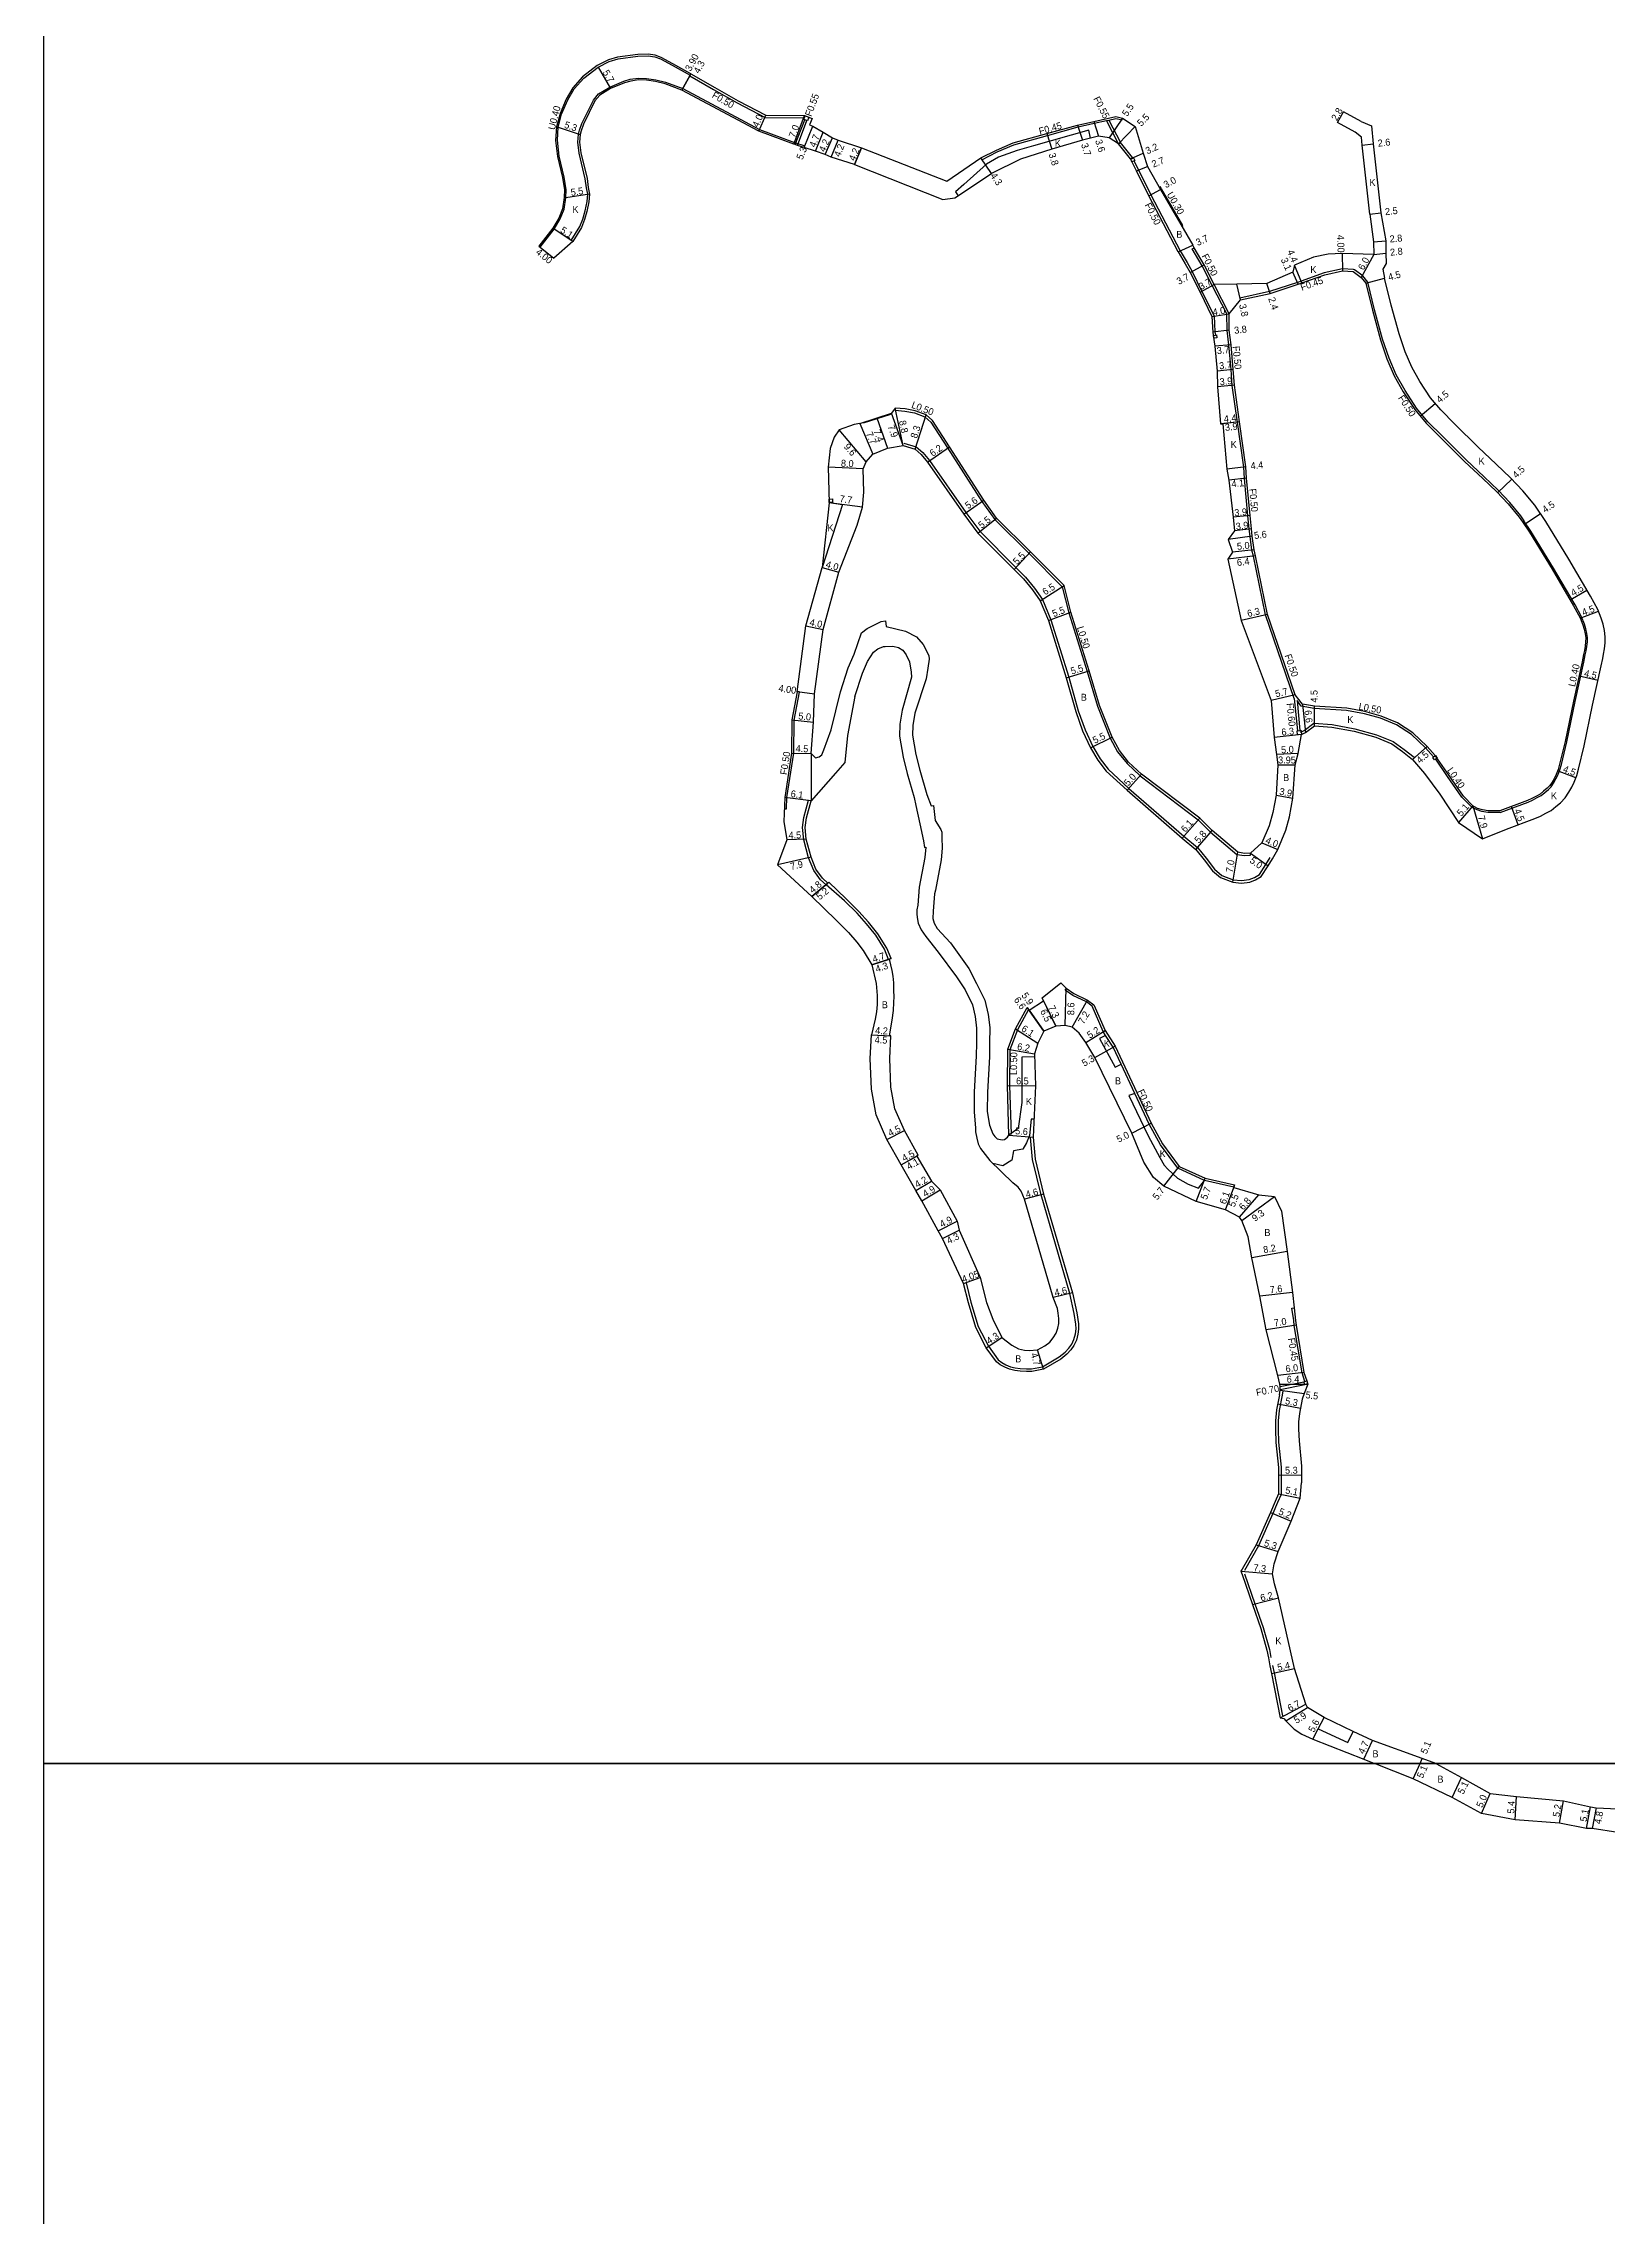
# Model space of a CAD drawing. Header units: metres. Extents: x 4000 to 8000, y -96000 to -93000.
# Drawn here: x 4000 to 4359.5, y -95504.1 to -95004.7 of the extents above; entities that cross this region are included whole.
import ezdxf

# ---------------------------------------------------------------- set-up
doc = ezdxf.new("R2010")
doc.units = ezdxf.units.M
doc.header["$LTSCALE"] = 2.5
for name, color, linetype in [('側溝・桝', 7, 'Continuous'), ('図郭', 7, 'Continuous'), ('幅員', 7, 'Continuous'), ('歩道・分離帯・安全施設', 7, 'Continuous'), ('舗装', 7, 'Continuous'), ('道路', 7, 'Continuous')]:
    doc.layers.add(name, color=color, linetype=linetype)
doc.styles.get("Standard").update_dxf_attribs({"font": ''})
doc.styles.get('Standard').set_extended_font_data('@MS PGothic')

msp = doc.modelspace()

# ---------------------------------------------------------------- linework, layer by layer
at = {"layer": '側溝・桝'}
for points in [[(4148.79, -95011.72), (4144.67, -95009.4), (4142.01, -95007.94), (4140.61, -95007.42), (4138.99, -95007.18), (4136.62, -95007.29), (4131.98, -95007.88), (4129.87, -95008.49), (4127.27, -95009.84), (4123.92, -95012.42), (4121.66, -95014.92), (4120.14, -95017.53), (4118.73, -95020.83), (4117.95, -95023.88), (4117.73, -95027.01), (4118.17, -95030.74), (4119.28, -95035.51), (4119.77, -95038.41), (4119.71, -95040.16), (4119.28, -95042.72), (4118.43, -95044.88), (4117.07, -95047.21), (4113.89, -95051.34), (4114.2, -95051.58)], [(4148.62, -95012.03), (4148.55, -95012.16), (4154.04, -95015.31), (4159.42, -95018.36), (4165.91, -95021.73), (4174.86, -95021.82), (4174.94, -95021.85)], [(4172.81, -95027.98), (4174.98, -95022.29)], [(4173.34, -95028.16), (4175.49, -95022.48)], [(4215.49, -95031.06), (4215.69, -95031.46), (4219.25, -95029.65), (4223.04, -95028.02), (4230.76, -95025.87), (4237.81, -95023.92), (4241.52, -95023.08), (4244.36, -95022.46), (4244.91, -95022.33), (4246.48, -95021.99), (4247.95, -95022.31), (4248.05, -95021.87)], [(4247.12, -95027.84), (4244.36, -95022.46)], [(4244.91, -95022.33), (4247.56, -95027.49)], [(4247.12, -95027.84), (4247.56, -95027.49)], [(4247.51, -95027.53), (4250.27, -95030.98), (4250.34, -95031.12)], [(4250.65, -95031.75), (4251.67, -95033.8), (4254.56, -95039.49), (4261.3, -95052.39)], [(4261.63, -95046.71), (4261.89, -95046.56), (4257.01, -95038.14), (4256.77, -95037.72), (4256.51, -95037.87)], [(4261.3, -95052.39), (4262.87, -95055.11), (4264.03, -95057.12), (4266.29, -95061.71), (4269.06, -95067.37), (4269.28, -95071.04), (4269.39, -95071.74)], [(4264.07, -95051.92), (4264.5, -95051.67)], [(4287.49, -95155.24), (4280.88, -95136.08), (4278.13, -95122.56), (4277.78, -95121.21), (4277.34, -95118.06), (4277.16, -95116.31), (4276.85, -95113.29), (4276.06, -95104.7), (4275.88, -95102.13), (4274.45, -95091.77), (4273.26, -95083.32), (4272.98, -95079.7), (4272.47, -95074.02), (4272.06, -95070.69), (4272.01, -95066.85), (4268.62, -95060.33), (4266.37, -95055.87), (4264.07, -95051.92)], [(4272.51, -95066.84), (4269.06, -95060.1)], [(4340.29, -95114.47), (4340.38, -95114.41), (4339.59, -95113.26), (4337.07, -95110.23), (4334.35, -95107.37), (4331.17, -95104.35), (4327, -95100.42), (4321.55, -95095.02), (4318.22, -95091.67), (4315.61, -95088.58), (4312.97, -95084.5), (4310.92, -95080.91), (4309.28, -95077.07), (4307.8, -95072.66), (4305.95, -95065.92), (4304.39, -95059.63), (4303.26, -95058.13), (4301.35, -95056.75), (4301.09, -95056.71), (4298.57, -95056.52), (4294.4, -95057.45), (4289.06, -95059.35), (4288.26, -95059.65), (4281.83, -95061.77), (4275.02, -95063.25), (4275.11, -95063.69)], [(4195.77, -95088.54), (4195.73, -95089.04), (4198.01, -95089.23), (4200.22, -95089.61), (4202.62, -95090.53), (4203.96, -95091.74), (4207.82, -95097.69), (4215.7, -95109.97), (4218.7, -95114.13), (4226.53, -95121.95), (4234.15, -95129.58), (4235.66, -95135.57), (4239.89, -95149.09), (4242.29, -95157.01), (4245.16, -95164.35), (4246.9, -95167.49), (4249.06, -95170.21), (4252.08, -95173.04), (4265.45, -95183.16), (4268.26, -95185.95), (4274.29, -95191.08), (4276.07, -95191.37), (4277.48, -95191.27), (4277.45, -95190.78)], [(4334.86, -95181.46), (4341.27, -95179.08), (4342.28, -95178.62), (4343.37, -95178.04), (4344.24, -95177.55), (4345.07, -95176.89), (4345.91, -95176.2), (4346.57, -95175.54), (4347.11, -95174.7), (4347.65, -95173.73), (4348.09, -95172.86), (4348.52, -95171.69), (4348.89, -95170.45), (4350.14, -95165.22), (4352.07, -95155.95), (4354.07, -95146.93), (4354.39, -95145.24), (4354.58, -95144.34), (4354.75, -95143.29), (4354.87, -95142.24), (4354.89, -95141.34), (4354.75, -95140.34), (4354.52, -95139.24), (4354.18, -95138.2), (4353.54, -95136.54), (4352.03, -95133.77), (4347.09, -95125.34), (4341.9, -95116.82), (4340.29, -95114.47)], [(4340.29, -95114.47), (4339.96, -95114.69)], [(4170.31, -95180.59), (4170.81, -95180.6), (4170.89, -95178.04), (4172.46, -95167.85), (4172.53, -95160.22), (4173.75, -95153.78), (4173.76, -95153.73), (4173.26, -95153.67)], [(4287.49, -95155.24), (4288.22, -95162.73)], [(4319.53, -95168.67), (4317.7, -95166.62), (4314.44, -95163.53), (4310.99, -95161.31), (4307.32, -95159.79), (4303.62, -95158.76), (4299.53, -95158.01), (4292.08, -95157.55), (4289.11, -95157), (4288.14, -95155.76)], [(4288.14, -95155.76), (4288.81, -95162.66)], [(4334.86, -95181.46), (4331.97, -95181.5), (4330.65, -95181.23), (4329.51, -95180.88), (4328.38, -95180.3), (4326.05, -95177.94), (4322.76, -95173.16), (4320.01, -95169.19)], [(4273.63, -95267.53), (4266.85, -95266.01), (4260.76, -95263.23), (4256.78, -95257.85), (4254.18, -95253.12), (4250.85, -95246.02), (4247.68, -95239.27), (4245.86, -95235.39), (4244.15, -95232.69), (4243.57, -95231.78), (4241.04, -95225.98), (4239.75, -95225), (4236.62, -95223.51), (4234.85, -95222.32), (4235.13, -95221.9)], [(4226.45, -95226.76), (4223.88, -95231.38), (4222.16, -95235.98), (4222.07, -95244.23), (4222.42, -95255.37), (4221.93, -95255.39)], [(4289.93, -95312.21), (4289.29, -95310.26), (4287.49, -95299.36), (4287.37, -95298.22), (4286.97, -95295.34), (4287.49, -95295.27), (4287.82, -95298.18)], [(4284.24, -95313.34), (4289.69, -95312.29)], [(4284.27, -95314.05), (4289.91, -95312.95)]]:
    msp.add_lwpolyline(points, dxfattribs=at)
for points in [[(4174.8, -95022.23), (4175.11, -95021.38), (4175.95, -95021.69), (4175.64, -95022.53), (4175.49, -95022.48), (4174.98, -95022.29)], [(4250.83, -95031.66), (4250.2, -95031.97), (4249.9, -95031.35), (4250.52, -95031.04)], [(4269.69, -95072.4), (4269, -95072.5), (4268.9, -95071.82), (4269.39, -95071.74), (4269.59, -95071.71)], [(4181.4, -95110.22), (4180.6, -95110.24), (4180.58, -95109.44), (4181.38, -95109.42)], [(4289.08, -95162.63), (4289.18, -95163.53), (4288.28, -95163.63), (4288.18, -95162.73), (4288.81, -95162.66)], [(4319.37, -95168.79), (4319.53, -95168.67), (4319.94, -95168.39), (4320.34, -95168.96), (4320.01, -95169.19), (4319.76, -95169.36)], [(4289.69, -95312.29), (4290.36, -95312.07), (4290.57, -95312.73), (4289.91, -95312.95)]]:
    msp.add_lwpolyline(points, close=True, dxfattribs=at)
at = {"layer": '図郭'}
for points in [[(4000, -95400), (4800, -95400), (4800, -94800), (4000, -94800)], [(4000, -96000), (4800, -96000), (4800, -95400), (4000, -95400)]]:
    msp.add_lwpolyline(points, close=True, dxfattribs=at)
at = {"layer": '幅員'}
for points in [[(4127.48, -95010.17), (4130.32, -95015.12)], [(4148.79, -95011.72), (4148.62, -95012.03), (4146.76, -95015.45)], [(4146.76, -95015.45), (4148.62, -95012.03)], [(4297.47, -95022.87), (4298.84, -95020.43)], [(4118.34, -95023.94), (4123.35, -95025.67)], [(4164.41, -95024.88), (4166.03, -95021.23)], [(4172.5, -95027.88), (4174.95, -95021.32)], [(4174.85, -95028.66), (4176.85, -95023.76)], [(4177.45, -95029.5), (4179.2, -95025.14)], [(4230.64, -95025.44), (4231.78, -95029.06)], [(4237.7, -95023.48), (4238.79, -95026.96)], [(4241.42, -95022.64), (4242.48, -95026.03)], [(4248.05, -95021.87), (4244.98, -95026.43)], [(4250.92, -95023.86), (4247.12, -95027.84)], [(4179.66, -95030.28), (4181.33, -95026.43)], [(4181.08, -95030.84), (4182.66, -95026.95)], [(4186.45, -95032.53), (4188.06, -95028.71)], [(4217.92, -95034.61), (4215.49, -95031.06)], [(4249.85, -95031.25), (4252.76, -95029.92)], [(4303.12, -95028.12), (4305.66, -95027.83)], [(4251.22, -95034.02), (4253.74, -95033.05)], [(4125.54, -95039.39), (4120.1, -95040.2)], [(4254.11, -95039.72), (4256.75, -95038.29)], [(4304.89, -95043.95), (4307.38, -95043.67)], [(4121.65, -95050.25), (4117.4, -95047.43)], [(4305.75, -95050.32), (4308.54, -95050.07)], [(4114.2, -95051.58), (4117.34, -95054.07)], [(4260.85, -95052.62), (4264.16, -95051.07)], [(4263.59, -95057.35), (4266.81, -95055.63)], [(4289.21, -95059.78), (4287.55, -95055.7)], [(4298.49, -95052.97), (4298.6, -95056.97)], [(4305.77, -95053.23), (4302.9, -95058.5)], [(4305.77, -95053.23), (4308.56, -95052.95)], [(4265.84, -95061.93), (4269.06, -95060.1)], [(4275.11, -95063.69), (4274.31, -95060.03)], [(4281.94, -95062.21), (4281.17, -95059.93)], [(4288.41, -95060.08), (4287.17, -95057.29)], [(4303.93, -95059.85), (4308.27, -95058.66)], [(4268.56, -95067.5), (4272.51, -95066.84)], [(4272.56, -95070.65), (4268.78, -95071.09)], [(4272.97, -95073.97), (4269.28, -95074.33)], [(4273.48, -95079.66), (4269.79, -95080.01)], [(4273.76, -95083.26), (4269.88, -95083.68)], [(4191.54, -95090.8), (4194.03, -95097.71)], [(4197.62, -95097.15), (4194.91, -95089.72)], [(4197.62, -95097.15), (4195.77, -95088.54)], [(4200.33, -95097.99), (4202.89, -95090.1)], [(4316.47, -95090.38), (4319.91, -95087.48)], [(4189.09, -95100.9), (4182.89, -95093.56)], [(4187.61, -95092.06), (4190.65, -95099.13)], [(4274.95, -95091.7), (4270.57, -95092.18)], [(4274.95, -95091.7), (4271.07, -95092.12)], [(4203.2, -95100.95), (4208.24, -95097.42)], [(4188.38, -95102.49), (4180.39, -95102.09)], [(4276.37, -95102.07), (4272, -95102.53)], [(4276.56, -95104.66), (4272.48, -95105.07)], [(4334.25, -95107.99), (4337.51, -95104.89)], [(4188.23, -95111.28), (4180.6, -95110.29)], [(4211.53, -95112.91), (4216.11, -95109.68)], [(4214.79, -95117.24), (4219.09, -95113.8)], [(4277.35, -95113.24), (4273.47, -95113.62)], [(4340.35, -95115.26), (4344.07, -95112.73)], [(4277.84, -95118), (4272.28, -95118.72)], [(4277.65, -95116.26), (4273.78, -95116.74)], [(4178.97, -95125.18), (4182.82, -95126.25)], [(4223.11, -95125.6), (4226.88, -95121.6)], [(4278.62, -95122.45), (4272.27, -95123.28)], [(4278.27, -95121.11), (4273.3, -95121.63)], [(4229.13, -95132.84), (4234.6, -95129.33)], [(4350.9, -95132.63), (4354.78, -95130.36)], [(4231, -95137.38), (4236.14, -95135.43)], [(4353.23, -95136.84), (4357.43, -95135.22)], [(4175.27, -95138.58), (4179.19, -95139.38)], [(4281.36, -95135.95), (4275.28, -95137.38)], [(4235.09, -95150.52), (4240.36, -95148.94)], [(4357.34, -95151.11), (4352.95, -95150.13)], [(4173.26, -95153.67), (4177.22, -95154.22)], [(4287.74, -95154.45), (4282.2, -95155.76)], [(4172.03, -95160.17), (4177.01, -95160.67)], [(4289.39, -95156.54), (4290.06, -95163.11)], [(4292.17, -95161.55), (4292.14, -95157.05)], [(4240.69, -95166.58), (4245.62, -95164.14)], [(4289.18, -95163.53), (4282.92, -95164.23)], [(4171.96, -95167.81), (4176.45, -95167.93)], [(4288.43, -95167.91), (4283.43, -95168.16)], [(4283.74, -95170.5), (4287.69, -95170.52)], [(4318.06, -95166.27), (4314.69, -95169.25)], [(4249.06, -95176.37), (4252.4, -95172.65)], [(4352.22, -95173.51), (4348.01, -95171.92)], [(4176.44, -95178.78), (4170.4, -95177.99)], [(4283.35, -95177.48), (4287.18, -95178.21)], [(4328.57, -95179.95), (4325.27, -95183.77)], [(4328.57, -95179.95), (4330.75, -95187.54)], [(4338.97, -95184.31), (4337.4, -95180.09)], [(4261.73, -95187.35), (4265.78, -95182.79)], [(4264.84, -95189.94), (4268.6, -95185.59)], [(4175.34, -95187.63), (4170.85, -95187.77)], [(4273.35, -95197.51), (4274.51, -95190.61)], [(4277.45, -95190.78), (4281.5, -95193.71)], [(4280.05, -95188.44), (4283.74, -95189.99)], [(4176.44, -95191.7), (4168.75, -95193.52)], [(4176.6, -95200.76), (4180.27, -95197.67), (4180.54, -95197.44)], [(4180.27, -95197.67), (4176.6, -95200.76)], [(4194.82, -95215.03), (4190.41, -95216.51)], [(4190.41, -95216.51), (4194.49, -95215.14)], [(4232.7, -95230.58), (4229.54, -95224.05)], [(4229.87, -95224.72), (4232.7, -95230.58)], [(4234.87, -95230.44), (4235.04, -95221.84)], [(4236.48, -95230.79), (4240.01, -95224.57)], [(4229.93, -95231.7), (4226.13, -95226.31)], [(4226.54, -95226.88), (4229.93, -95231.7)], [(4190.3, -95232.55), (4194.8, -95232.78)], [(4190.3, -95232.55), (4194.5, -95232.76)], [(4223.42, -95231.17), (4228.53, -95234.5)], [(4239.61, -95234.32), (4244.01, -95231.55)], [(4241.67, -95237.73), (4246.3, -95235.15)], [(4221.66, -95235.89), (4227.78, -95236.91)], [(4221.57, -95244.24), (4228.02, -95244.27)], [(4193.88, -95256.6), (4197.91, -95254.58)], [(4221.93, -95255.59), (4227.51, -95256.08)], [(4250.16, -95255.14), (4254.63, -95252.89)], [(4197.18, -95262.44), (4201.09, -95260.23)], [(4197.18, -95262.44), (4200.74, -95260.42)], [(4257.55, -95267.3), (4261.08, -95262.83)], [(4264.97, -95270.85), (4267.01, -95265.53)], [(4200.51, -95268.31), (4204.12, -95266.18)], [(4201.91, -95270.67), (4206.13, -95268.17)], [(4229.88, -95269.17), (4225.49, -95270.35)], [(4271.68, -95272.78), (4273.58, -95267.67), (4273.8, -95267.06)], [(4271.68, -95272.78), (4273.58, -95267.67)], [(4274.89, -95274.45), (4279.32, -95269.3)], [(4275.48, -95275.19), (4282.98, -95269.69)], [(4205.64, -95277.62), (4210, -95275.37)], [(4206.65, -95279.36), (4210.5, -95277.45)], [(4285.84, -95282.35), (4277.77, -95283.82)], [(4211.51, -95289.72), (4215.31, -95288.32)], [(4236.51, -95291.87), (4232.08, -95292.91)], [(4287.12, -95291.76), (4279.57, -95292.62)], [(4287.93, -95299.3), (4281.01, -95300.32)], [(4216.7, -95304.45), (4220.32, -95302.13)], [(4229.85, -95309.39), (4228.51, -95304.94)], [(4289.72, -95310.16), (4283.76, -95310.82)], [(4284.22, -95312.84), (4290.62, -95312.86)], [(4284.28, -95314.25), (4289.74, -95314.95)], [(4283.7, -95317.38), (4288.91, -95318.37)], [(4283.87, -95333.72), (4289.17, -95333.7)], [(4283.87, -95338.04), (4288.88, -95339)], [(4282.02, -95342.33), (4286.81, -95344.35)], [(4278.77, -95349.72), (4283.83, -95351.28)], [(4275.25, -95355.8), (4282.53, -95356.41)], [(4277.9, -95363.5), (4283.9, -95361.95)], [(4282.26, -95379.29), (4287.55, -95378.19)], [(4284.28, -95389.54), (4290.17, -95386.35)], [(4285.54, -95390.18), (4290.58, -95387.12)], [(4291.75, -95394.41), (4292.99, -95392.04), (4294.35, -95389.46)], [(4303.51, -95399.01), (4305.45, -95394.73)], [(4314.86, -95403.54), (4316.41, -95400)], [(4316.41, -95400), (4316.9, -95398.87)], [(4323.76, -95407.81), (4325.96, -95403.21)], [(4330.53, -95411.46), (4332.51, -95406.87)], [(4338.29, -95412.98), (4338.56, -95407.58)], [(4348.49, -95413.75), (4349.35, -95408.62)], [(4354.65, -95414.95), (4355.62, -95409.94)], [(4356.86, -95410.23), (4355.99, -95414.95)]]:
    msp.add_lwpolyline(points, dxfattribs=at)
at = {"layer": '歩道・分離帯・安全施設'}
for points in [[(4121.32, -95050.04), (4123.32, -95046.84), (4123.99, -95045.09), (4124.53, -95043.24), (4124.98, -95041.04), (4125.14, -95039.41), (4124.84, -95037.9), (4124.55, -95035.85), (4123.11, -95029.98), (4122.82, -95027.46), (4122.96, -95025.6), (4123.18, -95024.7), (4123.78, -95023.15), (4126.43, -95017.74), (4127.59, -95016.28), (4130.15, -95014.76), (4133.41, -95013.43), (4134.89, -95012.98), (4136.75, -95012.71), (4138.63, -95012.76), (4140.73, -95013.09), (4143, -95013.62), (4146.94, -95015.1)], [(4146.94, -95015.1), (4164.57, -95024.52), (4172.64, -95027.5), (4174.98, -95028.29)], [(4194.69, -95089.97), (4188.45, -95091.96)], [(4197.79, -95096.57), (4200.63, -95097.46), (4202.15, -95098.74), (4203.68, -95100.58), (4212.02, -95112.56), (4215.24, -95116.85), (4223.54, -95125.18), (4225.73, -95127.36), (4227.83, -95129.93), (4229.66, -95132.55), (4231.56, -95137.18), (4235.67, -95150.35), (4237.86, -95158.11), (4239.42, -95162.48), (4241.22, -95166.3), (4242.85, -95169.12), (4244.72, -95171.52), (4249.46, -95175.93), (4262.12, -95186.89), (4265.27, -95189.51), (4267.24, -95191.96), (4269.15, -95194.47), (4270.83, -95195.92), (4273.49, -95196.92), (4275.36, -95197.1), (4277.13, -95196.87), (4278.33, -95196.41), (4279.49, -95195.7), (4280.99, -95193.39), (4281.96, -95191.78)], [(4288.92, -95162.98), (4289.76, -95162.59), (4291.99, -95160.94), (4296.21, -95161.24), (4301.4, -95162.22), (4306.44, -95163.6), (4310.25, -95165.17), (4312.75, -95166.96), (4315.06, -95168.78)], [(4194.27, -95215.25), (4193.32, -95212.91), (4191.29, -95209.68), (4189.19, -95207.02), (4187.02, -95204.63), (4184.09, -95201.76), (4179.87, -95198.11), (4178.59, -95196.93), (4177.04, -95194.79), (4175.87, -95191.89), (4174.75, -95187.74), (4174.49, -95184.92), (4174.79, -95182.59), (4175.86, -95178.63)], [(4212.09, -95289.58), (4213.18, -95294.01), (4214.85, -95299.55), (4217.22, -95304.14), (4219.48, -95307.25), (4220.27, -95307.89), (4221.2, -95308.4), (4222.25, -95308.82), (4223.38, -95309.07), (4224.53, -95309.27), (4225.96, -95309.35), (4227.13, -95309.33), (4229.63, -95308.82), (4233.47, -95306.57), (4234.83, -95305.48), (4235.7, -95304.6), (4236.34, -95303.62), (4236.84, -95302.54), (4237.19, -95301.26), (4237.34, -95300.13), (4237.3, -95299.06), (4236.94, -95296.57), (4235.93, -95292.02), (4229.3, -95269.33), (4227.37, -95261.24), (4226.91, -95256.13)], [(4284.87, -95314.35), (4284.69, -95315.39), (4284.03, -95318.86), (4283.77, -95321.29), (4283.8, -95323.28), (4283.9, -95326.18), (4284.46, -95331.94), (4284.47, -95335.5), (4284.48, -95338.16), (4283.66, -95340.04), (4282.57, -95342.57), (4279.31, -95349.99), (4276.05, -95355.62)], [(4276.1, -95356.41), (4278.47, -95363.3), (4280.39, -95368.77), (4281.78, -95373.79), (4282.14, -95375.63)], [(4282.51, -95377.45), (4282.85, -95379.17), (4284.79, -95389.03)]]:
    msp.add_lwpolyline(points, dxfattribs=at)
at = {"layer": '舗装'}
for points in [[(4240.7, -95026.48), (4240.25, -95024.7), (4227.53, -95028.26), (4223.79, -95029.37), (4219.52, -95030.9), (4216.75, -95032.49), (4211.58, -95037.18), (4209.65, -95038.85), (4210.22, -95039.75)], [(4188.06, -95028.71), (4186.45, -95032.53)], [(4180.6, -95110.24), (4183.7, -95110.69), (4178.97, -95125.18)], [(4176.45, -95167.93), (4176.44, -95178.78)], [(4244.15, -95232.69), (4242.75, -95233.4), (4246.37, -95240.01), (4247.68, -95239.27)], [(4227.8, -95237.63), (4224.86, -95237.72), (4224.92, -95248.09), (4224.05, -95254.05), (4221.93, -95255.59)], [(4250.85, -95246.02), (4249.49, -95246.53), (4253.95, -95255.79), (4256.58, -95260.73), (4257.61, -95262.48), (4258.43, -95263.46), (4260.68, -95265.49), (4263.11, -95266.88), (4265.52, -95267.8), (4266.85, -95266.01)], [(4227.69, -95251.96), (4227.06, -95251.93), (4226.67, -95255.71), (4225.97, -95257.35), (4225.12, -95258.85), (4223, -95259.24), (4222.6, -95261.38), (4220.55, -95262.65), (4218.19, -95262.12)], [(4291.75, -95394.41), (4292.99, -95392.04), (4299.82, -95395.17), (4301.02, -95392.63)], [(4338.29, -95412.98), (4338.56, -95407.58)]]:
    msp.add_lwpolyline(points, dxfattribs=at)
at = {"layer": '道路'}
for points in [[(4114.2, -95051.58), (4117.4, -95047.43), (4118.79, -95045.06), (4119.67, -95042.82), (4120.1, -95040.2), (4120.18, -95038.38), (4119.67, -95035.44), (4118.57, -95030.67), (4118.14, -95027), (4118.34, -95023.94), (4119.11, -95020.96), (4120.5, -95017.71), (4121.99, -95015.16), (4124.19, -95012.72), (4127.48, -95010.17), (4130.02, -95008.86), (4132.07, -95008.27), (4136.65, -95007.68), (4138.97, -95007.58), (4140.51, -95007.81), (4141.84, -95008.31), (4144.48, -95009.75), (4148.62, -95012.03)], [(4146.76, -95015.45), (4142.91, -95014.01), (4140.65, -95013.48), (4138.59, -95013.16), (4136.77, -95013.11), (4134.98, -95013.37), (4133.55, -95013.8), (4130.32, -95015.12), (4127.86, -95016.59), (4126.77, -95017.95), (4124.15, -95023.31), (4123.56, -95024.82), (4123.35, -95025.67), (4123.22, -95027.45), (4123.51, -95029.91), (4124.94, -95035.78), (4125.24, -95037.83), (4125.54, -95039.39), (4125.38, -95041.1), (4124.92, -95043.34), (4124.37, -95045.22), (4123.68, -95047.02), (4121.65, -95050.25), (4117.34, -95054.07)], [(4186.45, -95032.53), (4181.08, -95030.84), (4179.66, -95030.28), (4177.45, -95029.5), (4174.85, -95028.66), (4173.34, -95028.16), (4172.81, -95027.98), (4172.5, -95027.88), (4164.41, -95024.88), (4146.76, -95015.45)], [(4148.62, -95012.03), (4148.79, -95011.72), (4154.29, -95014.88), (4159.66, -95017.92), (4166.03, -95021.23), (4174.95, -95021.32), (4176.72, -95021.97), (4176.11, -95023.44), (4176.85, -95023.76), (4179.2, -95025.14), (4181.33, -95026.43), (4182.66, -95026.95), (4188.06, -95028.71)], [(4297.47, -95022.87), (4298.84, -95020.43)], [(4302.89, -95022.7), (4298.84, -95020.43)], [(4215.49, -95031.06), (4219.06, -95029.24), (4222.89, -95027.6), (4230.64, -95025.44), (4237.7, -95023.48), (4241.42, -95022.64), (4246.47, -95021.53), (4248.05, -95021.87)], [(4244.98, -95026.43), (4242.48, -95026.03), (4238.79, -95026.96), (4231.78, -95029.06), (4224.55, -95031.3), (4217.92, -95034.61)], [(4248.05, -95021.87), (4250.92, -95023.86), (4252.76, -95029.92), (4253.74, -95033.05), (4256.75, -95038.29), (4264.16, -95051.07)], [(4301.52, -95025.14), (4297.47, -95022.87)], [(4304.89, -95043.95), (4303.12, -95028.12), (4302.93, -95026.27), (4301.52, -95025.14)], [(4302.89, -95022.7), (4305.28, -95023.66), (4305.66, -95027.83), (4307.38, -95043.67)], [(4188.06, -95028.71), (4207.66, -95036.41), (4215.49, -95031.06)], [(4260.85, -95052.62), (4254.11, -95039.72), (4251.22, -95034.02), (4249.85, -95031.25), (4247.12, -95027.84), (4244.98, -95026.43)], [(4304.89, -95043.95), (4305.75, -95050.32), (4305.77, -95053.23), (4298.49, -95052.97), (4295.27, -95053.15), (4291.93, -95053.87), (4287.55, -95055.7), (4287.17, -95057.29), (4281.17, -95059.93), (4274.31, -95060.03), (4269.06, -95060.1)], [(4307.38, -95043.67), (4308.54, -95050.07), (4308.56, -95052.95), (4308.62, -95055.27), (4307.83, -95056.63), (4308.27, -95058.66)], [(4114.2, -95051.58), (4117.34, -95054.07)], [(4260.85, -95052.62), (4262.44, -95055.36), (4263.59, -95057.35), (4265.84, -95061.93), (4268.56, -95067.5), (4268.78, -95071.09), (4268.89, -95071.8), (4269.28, -95074.33), (4269.79, -95080.01), (4269.88, -95083.68), (4270.57, -95092.18), (4271.07, -95092.12), (4272, -95102.53), (4272.48, -95105.07), (4273.47, -95113.62), (4273.78, -95116.74), (4272.28, -95118.72), (4273.3, -95121.63), (4272.27, -95123.28), (4275.28, -95137.38), (4282.2, -95155.76), (4282.92, -95164.23), (4283.43, -95168.16), (4283.74, -95170.5), (4283.35, -95177.48), (4282.58, -95181.47), (4281.76, -95184.55), (4280.05, -95188.44), (4277.45, -95190.78), (4276.09, -95190.87), (4274.51, -95190.61), (4268.6, -95185.59), (4265.78, -95182.79), (4252.4, -95172.65), (4249.42, -95169.87), (4247.31, -95167.21), (4245.62, -95164.14), (4242.76, -95156.85), (4240.36, -95148.94), (4236.14, -95135.43), (4234.6, -95129.33), (4226.88, -95121.6), (4219.09, -95113.8), (4216.11, -95109.68), (4208.24, -95097.42), (4204.34, -95091.41), (4202.89, -95090.1), (4200.35, -95089.13), (4198.07, -95088.73), (4195.77, -95088.54), (4194.91, -95089.72)], [(4269.06, -95060.1), (4266.81, -95055.63), (4264.5, -95051.67), (4264.16, -95051.07)], [(4272.51, -95066.84), (4275.11, -95063.69), (4281.94, -95062.21), (4288.41, -95060.08), (4289.21, -95059.78), (4294.52, -95057.88), (4298.6, -95056.97), (4301.06, -95057.15), (4302.9, -95058.5), (4303.93, -95059.85)], [(4303.93, -95059.85), (4305.46, -95066.04), (4307.32, -95072.81), (4308.81, -95077.25), (4310.48, -95081.13), (4312.54, -95084.76), (4315.2, -95088.88), (4317.85, -95092.01), (4321.2, -95095.38), (4326.65, -95100.78), (4330.83, -95104.71), (4334, -95107.73), (4336.7, -95110.57), (4339.19, -95113.57), (4339.96, -95114.69), (4341.56, -95117.03), (4346.75, -95125.54), (4351.68, -95133.97), (4353.18, -95136.71), (4353.8, -95138.33), (4354.13, -95139.35), (4354.35, -95140.41), (4354.49, -95141.36), (4354.47, -95142.21), (4354.35, -95143.24), (4354.18, -95144.26), (4354, -95145.16), (4353.67, -95146.84), (4351.68, -95155.87), (4349.75, -95165.13), (4348.5, -95170.34), (4348.15, -95171.56), (4347.72, -95172.7), (4347.3, -95173.55), (4346.77, -95174.49), (4346.25, -95175.29), (4345.64, -95175.91), (4344.82, -95176.58), (4344.02, -95177.22), (4343.18, -95177.69), (4342.1, -95178.26), (4341.12, -95178.71), (4334.72, -95181.08), (4332.05, -95181.11), (4330.75, -95180.84), (4329.65, -95180.51), (4328.57, -95179.95), (4326.38, -95177.71), (4323.09, -95172.94), (4319.92, -95168.35), (4318.06, -95166.27), (4314.75, -95163.13), (4311.22, -95160.86), (4307.48, -95159.32), (4303.73, -95158.27), (4299.59, -95157.51), (4292.14, -95157.05), (4289.39, -95156.54), (4287.74, -95154.45)], [(4289.18, -95163.53), (4290.06, -95163.11), (4292.17, -95161.55), (4296.14, -95161.84), (4301.27, -95162.81), (4306.25, -95164.16), (4309.95, -95165.7), (4312.39, -95167.44), (4314.69, -95169.25), (4317.42, -95172.47), (4320.97, -95177.23), (4325.27, -95183.77), (4330.75, -95187.54), (4336.29, -95185.3), (4342.83, -95182.87), (4344.09, -95182.3), (4345.34, -95181.64), (4346.53, -95180.97), (4347.65, -95180.08), (4348.68, -95179.24), (4349.77, -95178.13), (4350.62, -95176.82), (4351.29, -95175.64), (4351.85, -95174.49), (4352.42, -95172.98), (4352.85, -95171.5), (4354.15, -95166.11), (4356.08, -95156.81), (4358.08, -95147.76), (4358.41, -95146.05), (4358.61, -95145.09), (4358.81, -95143.85), (4358.96, -95142.51), (4358.99, -95141.1), (4358.79, -95139.64), (4358.49, -95138.19), (4358.05, -95136.83), (4357.27, -95134.82), (4355.6, -95131.75), (4350.61, -95123.23), (4345.34, -95114.59), (4342.79, -95110.85), (4340.06, -95107.57), (4337.18, -95104.54), (4333.92, -95101.44), (4329.78, -95097.54), (4324.38, -95092.19), (4321.17, -95088.97), (4318.83, -95086.2), (4316.39, -95082.42), (4314.51, -95079.12), (4313.02, -95075.64), (4311.63, -95071.5), (4309.81, -95064.87), (4308.27, -95058.66)], [(4287.74, -95154.45), (4281.36, -95135.95), (4278.62, -95122.45), (4278.27, -95121.11), (4277.84, -95118), (4277.65, -95116.26), (4277.35, -95113.24), (4276.56, -95104.66), (4276.37, -95102.07), (4274.95, -95091.7), (4273.76, -95083.26), (4273.48, -95079.66), (4272.97, -95073.97), (4272.56, -95070.65), (4272.51, -95066.84)], [(4187.61, -95092.06), (4194.91, -95089.72)], [(4187.61, -95092.06), (4186.35, -95092.3), (4182.89, -95093.56), (4181.72, -95095.23), (4180.81, -95097.82), (4180.39, -95102.09), (4180.6, -95110.29), (4178.97, -95125.18)], [(4182.82, -95126.25), (4187.04, -95115.43), (4188.23, -95111.28), (4188.53, -95107.84), (4188.38, -95102.49), (4189.09, -95100.9), (4190.65, -95099.13), (4194.03, -95097.71), (4197.62, -95097.15), (4200.33, -95097.99), (4201.72, -95099.16), (4203.2, -95100.95), (4211.53, -95112.91), (4214.79, -95117.24), (4223.11, -95125.6), (4225.28, -95127.77), (4227.35, -95130.29), (4229.13, -95132.84), (4231, -95137.38), (4235.09, -95150.52), (4237.29, -95158.29), (4238.86, -95162.71), (4240.69, -95166.58), (4242.35, -95169.45), (4244.27, -95171.93), (4249.06, -95176.37), (4261.73, -95187.35), (4264.84, -95189.94), (4266.77, -95192.33), (4268.71, -95194.88), (4270.52, -95196.44), (4273.35, -95197.51), (4275.37, -95197.71), (4277.28, -95197.46), (4278.6, -95196.95), (4279.91, -95196.14), (4281.5, -95193.71), (4282.47, -95192.09), (4283.74, -95189.99), (4285.56, -95185.54), (4286.43, -95182.46), (4287.18, -95178.21), (4287.69, -95170.52), (4288.43, -95167.91), (4289.18, -95163.53)], [(4173.26, -95153.7), (4175.27, -95138.58), (4178.97, -95125.18)], [(4177.22, -95154.22), (4179.19, -95139.38), (4182.82, -95126.25)], [(4181.06, -95162.46), (4183.18, -95153.73), (4184.96, -95148.22), (4186.31, -95145.11), (4188, -95140.15), (4189.3, -95139.21), (4190.23, -95138.71), (4192.56, -95137.56), (4193.55, -95137.4), (4193.67, -95138.7), (4198.13, -95139.76), (4200.68, -95141.11), (4202.21, -95142.87), (4203.47, -95145.38), (4203.62, -95146.22), (4203.27, -95148.3), (4202.89, -95150.74), (4200.32, -95158.65), (4199.81, -95161.47), (4199.75, -95163.68), (4200.52, -95168.16), (4201.4, -95171.72), (4203.06, -95177.3), (4204.02, -95179.95), (4204.6, -95179.83), (4204.93, -95183.3), (4206.3, -95185.34), (4206.5, -95185.98), (4206.51, -95187.21), (4206.6, -95189.68), (4206.31, -95192.34), (4205.03, -95199.3), (4204.82, -95200.15), (4204.48, -95204.14), (4204.4, -95205.82), (4204.71, -95206.91), (4205.42, -95208.11), (4208.48, -95211.39), (4212.67, -95217.3), (4214.47, -95220.73), (4216.38, -95224.61), (4217.14, -95227.85), (4217.5, -95230.84), (4217.46, -95234.45), (4217.42, -95237.58), (4216.96, -95245.73), (4216.95, -95250.19), (4217.43, -95253.35), (4218.22, -95255.34), (4218.71, -95255.94), (4219.22, -95256.49), (4220.35, -95256.66), (4220.92, -95256.58), (4221.61, -95256.05), (4221.93, -95255.59)], [(4186.52, -95154.8), (4188.24, -95149.46), (4189.42, -95146.75), (4190.78, -95144.61), (4191.8, -95143.84), (4193.11, -95143.33), (4193.45, -95143.3), (4195.24, -95143.26), (4196.54, -95143.54), (4197.52, -95144.2), (4198.26, -95145.24), (4199.06, -95146.84), (4199.47, -95149.2), (4199.56, -95150.4), (4197.39, -95157.97), (4196.82, -95161.16), (4196.74, -95163.89), (4197.58, -95168.77), (4198.5, -95172.51), (4200.15, -95178.03), (4200.52, -95179.86), (4201.41, -95184.07), (4202.29, -95188.01), (4202.52, -95189.5), (4202.81, -95189.44), (4202.55, -95191.79), (4201.29, -95198.61), (4200.94, -95202.73), (4200.76, -95203.81), (4200.73, -95204.78), (4200.8, -95205.61), (4201.08, -95206.92), (4201.76, -95208.42), (4202.84, -95209.99), (4205.62, -95213.58), (4209.9, -95219.26), (4211.86, -95222.23), (4213.54, -95225.63), (4214.18, -95228.37), (4214.49, -95231), (4214.46, -95234.42), (4214.42, -95237.47), (4213.96, -95245.64), (4213.95, -95250.28), (4214.2, -95254), (4214.25, -95254.84), (4214.55, -95256.34), (4214.87, -95257.58), (4215.42, -95258.71), (4217.5, -95261.45), (4222.81, -95266.55)], [(4173.26, -95153.7), (4172.03, -95160.17), (4171.96, -95167.81), (4170.4, -95177.99), (4170.21, -95183.53), (4170.85, -95187.77), (4168.75, -95193.52), (4176.6, -95200.76), (4182.2, -95206.2), (4185.01, -95209.03), (4186.99, -95211.25), (4188.42, -95213.16), (4190.41, -95216.51), (4191.38, -95220.79), (4191.62, -95223.55), (4191.61, -95225.62), (4191.48, -95227.28), (4191.18, -95228.97), (4190.3, -95232.55)], [(4186.52, -95154.8), (4184.85, -95163.75), (4184.17, -95169.94), (4182.04, -95172.46), (4176.44, -95178.78)], [(4176.45, -95167.93), (4177.01, -95160.67), (4177.22, -95154.22)], [(4177.43, -95168.87), (4178.31, -95168.71), (4178.92, -95168.19), (4179.35, -95167.09), (4181.06, -95162.46)], [(4177.43, -95168.87), (4176.45, -95167.93)], [(4194.8, -95232.78), (4194.5, -95232.76), (4195.06, -95229.19), (4195.37, -95226.94), (4195.49, -95225.16), (4195.51, -95223.74), (4195.49, -95222.46), (4195.45, -95220.58), (4195.28, -95219.1), (4195.1, -95217.79), (4194.49, -95215.14), (4194.82, -95215.03), (4193.86, -95212.64), (4191.78, -95209.33), (4189.65, -95206.63), (4187.45, -95204.22), (4184.51, -95201.33), (4180.54, -95197.44), (4180.27, -95197.67), (4179.04, -95196.53), (4177.57, -95194.5), (4176.44, -95191.7), (4175.34, -95187.63), (4175.1, -95184.93), (4175.38, -95182.7), (4176.44, -95178.78)], [(4221.93, -95255.59), (4221.57, -95244.24), (4221.66, -95235.89), (4223.42, -95231.17), (4226.13, -95226.31), (4226.45, -95226.76), (4226.54, -95226.88), (4229.87, -95224.72), (4229.54, -95224.05), (4233.86, -95220.6), (4235.04, -95221.84), (4236.87, -95223.08), (4240.01, -95224.57), (4241.45, -95225.66), (4244.01, -95231.55), (4246.3, -95235.15), (4254.63, -95252.89), (4257.21, -95257.58), (4261.08, -95262.83), (4267.01, -95265.53), (4273.8, -95267.06), (4273.58, -95267.67), (4279.32, -95269.3), (4282.98, -95269.69), (4284.6, -95273.1), (4285.84, -95282.35), (4287.12, -95291.76), (4287.49, -95295.27), (4287.82, -95298.18)], [(4277.77, -95283.82), (4276.87, -95278.98), (4275.48, -95275.19), (4274.89, -95274.45), (4271.68, -95272.78), (4264.97, -95270.85), (4257.55, -95267.3), (4255.17, -95265.32), (4252.93, -95261.79), (4250.16, -95255.14), (4241.67, -95237.73), (4239.61, -95234.32), (4238.08, -95232.16), (4236.48, -95230.79), (4234.87, -95230.44), (4232.7, -95230.58), (4229.93, -95231.7), (4228.53, -95234.5), (4227.78, -95236.91), (4228.02, -95244.27), (4227.51, -95256.08), (4227.96, -95261.15), (4229.88, -95269.17), (4236.51, -95291.87), (4237.53, -95296.46), (4237.9, -95299), (4237.94, -95300.16), (4237.78, -95301.38), (4237.41, -95302.74), (4236.87, -95303.92), (4236.16, -95304.97), (4235.23, -95305.93), (4233.81, -95307.07), (4229.85, -95309.39), (4227.2, -95309.93), (4225.94, -95309.95), (4224.47, -95309.87), (4223.26, -95309.66), (4222.07, -95309.39), (4220.94, -95308.95), (4219.93, -95308.39), (4219.04, -95307.67), (4216.7, -95304.45), (4214.29, -95299.78), (4212.6, -95294.16), (4211.51, -95289.72), (4206.65, -95279.36), (4205.64, -95277.62), (4201.91, -95270.67), (4200.51, -95268.31), (4197.18, -95262.44)], [(4197.18, -95262.44), (4193.88, -95256.6), (4191.39, -95250.93), (4190.31, -95245.05), (4190.03, -95238), (4190.3, -95232.55)], [(4201.09, -95260.23), (4197.91, -95254.58), (4195.72, -95249.6), (4194.79, -95244.56), (4194.54, -95238.02), (4194.8, -95232.78)], [(4201.09, -95260.23), (4200.74, -95260.42), (4204.12, -95266.18), (4206.13, -95268.17), (4210, -95275.37), (4210.5, -95277.45), (4215.31, -95288.32), (4216.76, -95294.1), (4218.18, -95297.92), (4220.32, -95302.13), (4222.56, -95303.91), (4224.11, -95304.68), (4225.53, -95305.03), (4226.6, -95305.11), (4228.51, -95304.94), (4230.2, -95304.03), (4231.29, -95303.15), (4232.1, -95302.16), (4232.77, -95301.11), (4233.17, -95300), (4233.41, -95298.91), (4233.42, -95297.72), (4233.27, -95296.51), (4233.11, -95295.43), (4232.08, -95292.91), (4225.49, -95270.35), (4224.71, -95268.49), (4224.06, -95267.6), (4222.81, -95266.55)], [(4284.1, -95315.29), (4284.28, -95314.25), (4284.27, -95314.05), (4284.24, -95313.34), (4284.22, -95312.84), (4283.76, -95310.82), (4281.01, -95300.32), (4279.57, -95292.62), (4277.77, -95283.82)], [(4287.82, -95298.18), (4287.93, -95299.3), (4289.72, -95310.16), (4290.37, -95312.1), (4290.62, -95312.86), (4289.74, -95314.95), (4289.31, -95316.27)], [(4284.1, -95315.29), (4283.44, -95318.77), (4283.17, -95321.26), (4283.2, -95323.29), (4283.3, -95326.22), (4283.86, -95331.97), (4283.87, -95335.51)], [(4289.31, -95316.27), (4288.69, -95319.55), (4288.47, -95321.51), (4288.49, -95323.17), (4288.59, -95325.87), (4289.16, -95331.71), (4289.17, -95335.49)], [(4283.87, -95335.51), (4283.87, -95338.04), (4283.11, -95339.8), (4282.02, -95342.33)], [(4286.81, -95344.35), (4288.88, -95339), (4289.17, -95335.49)], [(4282.02, -95342.33), (4278.77, -95349.72), (4275.53, -95355.32), (4275.25, -95355.8), (4275.53, -95356.6), (4277.9, -95363.5), (4279.82, -95368.95), (4281.19, -95373.93), (4281.55, -95375.74), (4281.92, -95377.57), (4282.26, -95379.29), (4284.28, -95389.54), (4285.1, -95389.7), (4285.54, -95390.18), (4287.45, -95392.12), (4289.26, -95393.24), (4291.75, -95394.41), (4303.51, -95399.01), (4305.98, -95400)], [(4320.04, -95400), (4316.9, -95398.87), (4305.45, -95394.73), (4301.02, -95392.63), (4294.35, -95389.46), (4290.58, -95387.12), (4290.17, -95386.35), (4287.55, -95378.19), (4283.9, -95361.95), (4282.97, -95358.7), (4282.53, -95356.41), (4282.91, -95354.09), (4283.83, -95351.28), (4286.81, -95344.35)], [(4372.89, -95414.91), (4361.84, -95415.84), (4355.99, -95414.95), (4354.65, -95414.95), (4348.49, -95413.75), (4338.29, -95412.98), (4330.53, -95411.46), (4323.76, -95407.81), (4314.86, -95403.54), (4305.98, -95400)], [(4320.04, -95400), (4325.96, -95403.21), (4332.51, -95406.87), (4338.56, -95407.58), (4349.35, -95408.62), (4355.62, -95409.94), (4356.86, -95410.23), (4361.86, -95410.44), (4371.97, -95410), (4389.62, -95406.95), (4407.75, -95406.75), (4415.03, -95407.59), (4417.95, -95407.91), (4439.67, -95409.61), (4447.43, -95409.92), (4447.41, -95410.22), (4454.4, -95410.6), (4454.42, -95410.3), (4451.13, -95402.93), (4450.4, -95401.29), (4449.83, -95400)]]:
    msp.add_lwpolyline(points, dxfattribs=at)
at = {"layer": '道路', "flags": 128}
msp.add_lwpolyline([(4186.45, -95032.53), (4206.73, -95040.57), (4209.49, -95040.23), (4217.92, -95034.61)], dxfattribs=at)

# ---------------------------------------------------------------- texts
at = {"layer": '側溝・桝'}
for s, rotation, p in [('F0.50', 330.4182, (4153.5, -95017.1)), ('U0.40', 75.6105, (4117.51, -95024.72)), ('F0.55', 69.5302, (4176.47, -95021.66)), ('F0.55', 297.17, (4241.26, -95017.43)), ('F0.45', 15.5882, (4229.05, -95025.73)), ('U0.30', 300.0984, (4258.12, -95039.43)), ('F0.50', 296.87, (4253.07, -95041.86)), ('F0.50', 296.744, (4266.16, -95053.58)), ('F0.45', 19.5852, (4289.26, -95061.61)), ('F0.50', 275.1118, (4273.33, -95074.34)), ('F0.50', 302.8482, (4311.3, -95086.2)), ('L0.50', 339.0459, (4199.36, -95088.42)), ('F0.50', 275.2865, (4277.13, -95107.11)), ('L0.50', 287.3659, (4237.52, -95138.96)), ('F0.50', 289.0313, (4285.25, -95145.39)), ('L0.40', 77.5311, (4352.02, -95152.67)), ('F0.60', 275.5561, (4285.72, -95156.4)), ('L0.50', 349.5467, (4302.21, -95157.81)), ('F0.50', 81.2801, (4170.88, -95172.9)), ('L0.40', 304.6471, (4322.54, -95171.8)), ('L0.50', 89.361, (4223.78, -95241.8)), ('F0.50', 295.1577, (4251.39, -95245.53)), ('F0.45', 279.3686, (4286.04, -95302.34)), ('F0.70', 10.976, (4278.89, -95315.55))]:
    msp.add_text(s, height=1.6, rotation=rotation, dxfattribs=at).set_placement(p)
at = {"layer": '幅員'}
for s, rotation, p in [('5.7', 299.8918, (4128.47, -95011.39)), ('3.90', 61.4207, (4148.78, -95011.27)), ('4.3', 61.4177, (4150.72, -95011.79)), ('5.5', 56.0961, (4249.11, -95021.65)), ('5.5', 46.3778, (4252.35, -95023.91)), ('2.8', 60.7069, (4297.3, -95022.65)), ('5.3', 340.9988, (4119.57, -95024.07)), ('4.0', 65.9898, (4164.29, -95024.16)), ('7.0', 69.5235, (4172.75, -95026.54)), ('4.7', 68.1834, (4177.42, -95028.75)), ('5.3', 67.8308, (4174.46, -95031.6)), ('4.2', 66.6591, (4179.61, -95029.83)), ('4.2', 68.0261, (4183.08, -95030.96)), ('4.2', 67.1517, (4186.48, -95031.87)), ('3.8', 287.5053, (4231.02, -95030.18)), ('3.7', 287.353, (4238.47, -95027.94)), ('3.6', 287.2958, (4241.72, -95027.09)), ('3.2', 24.5295, (4253.75, -95030.25)), ('2.7', 21.0423, (4255.1, -95033.29)), ('2.6', 6.5141, (4306.77, -95028.48)), ('4.3', 304.2889, (4217.56, -95035.15)), ('3.0', 28.517, (4258, -95038.03)), ('5.5', 8.5323, (4121.31, -95039.78)), ('2.5', 6.3293, (4308.45, -95044.22)), ('5.1', 326.4751, (4118.64, -95048.03)), ('3.7', 25.1371, (4265.33, -95051.31)), ('4.00', 271.6018, (4297.35, -95048.75)), ('2.8', 5.2691, (4309.5, -95050.48)), ('4.00', 321.5591, (4113.01, -95052.97)), ('3.1', 294.0941, (4284.36, -95054.42)), ('4.4', 292.1811, (4285.84, -95052.53)), ('6.0', 61.4147, (4303.45, -95056.98)), ('2.8', 5.6633, (4309.6, -95053.53)), ('3.7', 28.1784, (4260.98, -95060.25)), ('3.7', 29.4885, (4266.11, -95061.44)), ('4.5', 15.3035, (4309.31, -95059.26)), ('4.0', 9.5087, (4268.87, -95067.3)), ('3.8', 282.3979, (4274.81, -95064.8)), ('2.4', 288.835, (4281.48, -95063.36)), ('3.8', 6.6482, (4273.78, -95071.48)), ('3.7', 5.5519, (4269.77, -95076.14)), ('3.7', 5.3809, (4270.31, -95079.63)), ('3.9', 6.079, (4270.44, -95083.31)), ('4.5', 40.1296, (4320.97, -95087.46)), ('4.4', 6.2367, (4271.41, -95091.84)), ('7.7', 293.2465, (4188.98, -95094.39)), ('7.4', 289.833, (4190.76, -95093.75)), ('7.9', 290.0221, (4194.01, -95092.74)), ('8.8', 282.122, (4196.64, -95091.55)), ('8.3', 72.0822, (4200.75, -95095.63)), ('3.9', 6.2367, (4271.65, -95093.79)), ('8.0', 357.1483, (4183.27, -95101.99)), ('9.6', 310.1747, (4183.86, -95097.48)), ('6.2', 35.015, (4204.39, -95099.76)), ('4.4', 5.962, (4277.54, -95102.62)), ('4.1', 5.7245, (4273.14, -95106.76)), ('4.5', 43.5524, (4338.56, -95104.78)), ('7.7', 352.6433, (4182.92, -95110.12)), ('5.6', 35.1871, (4212.53, -95111.8)), ('4.5', 34.3222, (4345.16, -95112.71)), ('5.5', 38.6469, (4215.65, -95116.3)), ('3.9', 5.5483, (4273.81, -95113.41)), ('3.9', 7.0849, (4274.16, -95116.54)), ('5.0', 5.9694, (4274.41, -95121.13)), ('5.6', 7.4283, (4278.37, -95118.63)), ('4.0', 344.5426, (4179.69, -95125.12)), ('5.5', 46.708, (4223.82, -95124.67)), ('6.4', 7.4426, (4274.41, -95124.85)), ('6.5', 32.7452, (4230.24, -95131.61)), ('4.5', 30.3418, (4351.66, -95131.82)), ('5.5', 20.717, (4232.22, -95136.6)), ('6.3', 13.2269, (4276.89, -95136.56)), ('4.5', 21.0351, (4353.99, -95136.31)), ('4.0', 348.4911, (4175.99, -95138.48)), ('5.5', 16.6381, (4236.38, -95149.78)), ('4.5', 347.5389, (4354.01, -95150.18)), ('4.00', 351.9955, (4168.87, -95153.65)), ('5.7', 13.2658, (4283.32, -95155.01)), ('4.5', 90.3509, (4292.87, -95156.22)), ('5.0', 354.27, (4173.45, -95160.05)), ('6.6', 275.8425, (4289.85, -95158.04)), ('5.5', 26.2893, (4241.65, -95165.71)), ('6.3', 6.3974, (4284.64, -95163.82)), ('4.5', 358.5047, (4172.87, -95167.56)), ('3.95', 359.8079, (4283.78, -95170.19)), ('5.0', 2.8429, (4284.51, -95167.87)), ('4.5', 41.5045, (4316.41, -95170.3)), ('4.5', 339.4186, (4349.12, -95172.09)), ('5.0', 48.0997, (4249.36, -95175.53)), ('3.9', 349.1556, (4283.97, -95177.34)), ('6.1', 352.5581, (4171.68, -95177.91)), ('5.1', 49.256, (4325.91, -95182.46)), ('4.5', 290.3638, (4338, -95180.96)), ('4.5', 1.8337, (4171.28, -95187.5)), ('6.1', 48.3881, (4262.47, -95186.15)), ('5.8', 49.1903, (4265.57, -95188.67)), ('7.9', 286.0651, (4329.65, -95182.46)), ('4.0', 337.1732, (4280.73, -95188.45)), ('7.9', 13.3801, (4171.87, -95194.69)), ('7.0', 80.5063, (4273.33, -95195.37)), ('5.0', 324.1448, (4277.12, -95192.82)), ('4.8', 40.1067, (4176.83, -95200.12)), ('5.2', 40.1067, (4178.45, -95201.66)), ('4.7', 18.5629, (4190.84, -95216)), ('4.3', 18.5596, (4191.53, -95218.24)), ('6.6', 305.1421, (4222.97, -95224.54)), ('5.9', 305.1429, (4224.72, -95223.51)), ('7.3', 295.8157, (4230.88, -95226.25)), ('8.6', 88.861, (4236.93, -95228.06)), ('4.2', 357.1822, (4191.14, -95232.34)), ('6.1', 326.9148, (4224.63, -95231.54)), ('6.5', 295.8125, (4229.05, -95227.14)), ('7.2', 60.4448, (4239.11, -95230.25)), ('5.2', 32.2701, (4240.5, -95233.47)), ('4.5', 357.1726, (4191.03, -95234.45)), ('6.2', 350.509, (4223.72, -95235.98)), ('5.3', 29.1671, (4239.23, -95239.9)), ('6.5', 359.6687, (4223.56, -95243.95)), ('4.5', 26.5821, (4194.62, -95255.95)), ('5.6', 355.053, (4223.3, -95255.39)), ('5.0', 26.6831, (4247.15, -95257.39)), ('4.5', 29.4417, (4197.88, -95261.75)), ('4.1', 29.4439, (4198.93, -95263.62)), ('4.2', 30.4892, (4200.86, -95267.79)), ('4.9', 30.5586, (4202.67, -95269.93)), ('4.6', 14.9923, (4225.98, -95270.06)), ('5.7', 51.6861, (4256.02, -95270.64)), ('5.7', 69.0318, (4267.37, -95270.59)), ('6.1', 69.6539, (4271.72, -95271.62)), ('5.5', 69.655, (4273.79, -95272.26)), ('6.8', 49.2412, (4275.8, -95272.97)), ('4.9', 27.3135, (4206.51, -95276.89)), ('9.3', 36.2489, (4278.48, -95275.57)), ('4.3', 26.3961, (4208.07, -95280.69)), ('8.2', 10.363, (4280.52, -95282.77)), ('4.05', 20.1615, (4211.43, -95289.54)), ('4.6', 13.1872, (4232.58, -95292.64)), ('7.6', 6.5042, (4281.96, -95291.97)), ('7.0', 8.3697, (4282.95, -95299.58)), ('4.3', 32.7841, (4217.36, -95303.73)), ('4.7', 286.763, (4226.89, -95305.91)), ('6.0', 6.3444, (4285.58, -95310.11)), ('6.4', 359.8482, (4285.76, -95312.5)), ('5.5', 352.6526, (4290.02, -95316.04)), ('5.3', 349.2671, (4285.3, -95317.4)), ('5.3', 0.1784, (4285.38, -95333.42)), ('5.1', 349.1214, (4285.34, -95337.92)), ('5.2', 337.1699, (4283.74, -95342.68)), ('5.3', 342.8223, (4280.43, -95350.01)), ('7.3', 355.204, (4278.06, -95355.79)), ('6.2', 14.4421, (4279.92, -95362.77)), ('5.4', 11.7215, (4283.79, -95378.75)), ('6.7', 28.4028, (4286.5, -95388.14)), ('5.9', 31.2371, (4288.01, -95390.92)), ('5.6', 62.3037, (4292.03, -95392.99)), ('4.7', 65.4946, (4303.52, -95397.96)), ('5.1', 66.3955, (4317.91, -95397.97)), ('5.1', 66.3955, (4317.05, -95403.54)), ('5.1', 64.39, (4326.39, -95407.2)), ('5.0', 66.6665, (4330.72, -95410.28)), ('5.4', 87.1928, (4338.07, -95411.54)), ('5.2', 80.4755, (4348.45, -95412.38)), ('5.1', 79.0256, (4354.68, -95413.49)), ('4.8', 79.5563, (4358, -95414.01))]:
    msp.add_text(s, height=1.6, rotation=rotation, dxfattribs=at).set_placement(p)
at = {"layer": '舗装'}
for s, p in [('K', (4232.46, -95028.45)), ('K', (4304.78, -95037.47)), ('K', (4121.59, -95043.67)), ('B', (4260.38, -95049.4)), ('K', (4291.21, -95057.5)), ('K', (4272.89, -95097.68)), ('K', (4329.86, -95101.51)), ('K', (4180.21, -95116.85)), ('B', (4238.43, -95155.78)), ('K', (4299.7, -95160.9)), ('B', (4284.94, -95174.23)), ('K', (4346.49, -95178.42)), ('B', (4192.69, -95226.45)), ('K', (4243.73, -95235.31)), ('B', (4246.29, -95243.93)), ('K', (4225.8, -95248.66)), ('K', (4256.56, -95260.67)), ('B', (4280.63, -95278.79)), ('B', (4223.37, -95307.81)), ('K', (4283.14, -95372.6)), ('B', (4305.48, -95398.59)), ('B', (4320.41, -95404.41))]:
    msp.add_text(s, height=1.6, dxfattribs=at).set_placement(p)

doc.saveas('drawing.dxf')
